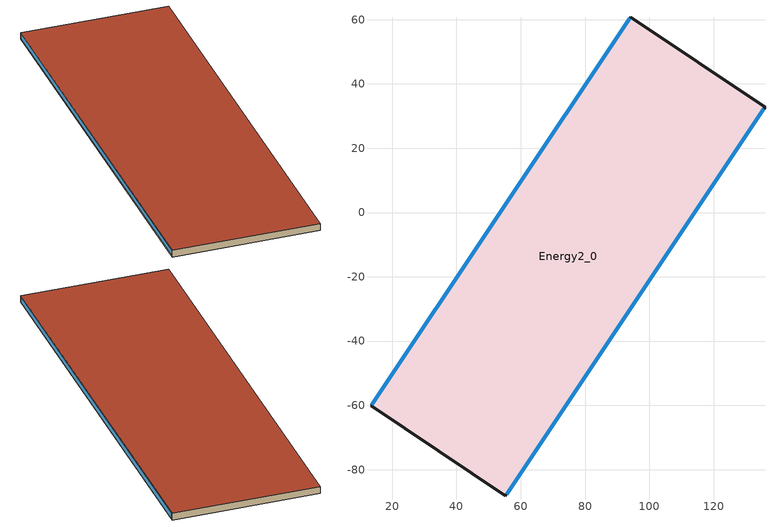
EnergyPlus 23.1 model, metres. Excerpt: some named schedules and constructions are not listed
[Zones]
Energy2_0
 floor outside (90.1-2019 Nonresidential CZ 0 Exterior Floor (Mass)): 94.16,60.76 136,32.83 55.24,-88.12 13.4,-60.18 z-14.42
 wall outside (90.1-2019 Nonresidential CZ 0 Exterior Wall (Mass)): 94.16,60.76 13.4,-60.18 55.24,-88.12 136,32.83 94.16,60.76 z-14.42:-11.9
 window (Solarban 72 (2) on Starphire - Solarban 72 (4) on Starphire - Starphire (Argon)): 93.92,60.4 13.64,-59.81 z-13.89:-12.27; 55.58,-87.61 135.66,32.32 z-14.08:-12.3
 roof outside (90.1-2019 Nonresidential CZ 0 Exterior Roof (Mass)): 94.16,60.76 13.4,-60.18 55.24,-88.12 136,32.83 z-11.9
[Schedule:Week:Daily]
College HTGSETP_SCH_6; College HTGSETP_SCH_7; College HTGSETP_SCH_8; College HTGSETP_SCH_9; College HTGSETP_SCH_10; College HTGSETP_SCH_11; College HTGSETP_SCH_12; College HTGSETP_SCH_13; College HTGSETP_SCH_14; College HTGSETP_SCH_15; College HTGSETP_SCH_16; College HTGSETP_SCH_17; College HTGSETP_SCH_18; College HTGSETP_SCH_19; College HTGSETP_SCH_20; College HTGSETP_SCH_21; College HTGSETP_SCH_22; College HTGSETP_SCH_23; College HTGSETP_SCH_24; College HTGSETP_SCH_25; College HTGSETP_SCH_26; College HTGSETP_SCH_27; College HTGSETP_SCH_28; College HTGSETP_SCH_29; College HTGSETP_SCH_30; College HTGSETP_SCH_31; College HTGSETP_SCH_32; College HTGSETP_SCH_33; College HTGSETP_SCH_34; College HTGSETP_SCH_35; College HTGSETP_SCH_36; College HTGSETP_SCH_37; College HTGSETP_SCH_38; College HTGSETP_SCH_39; College HTGSETP_SCH_40; College HTGSETP_SCH_41; College HTGSETP_SCH_42; College HTGSETP_SCH_43; College HTGSETP_SCH_44; College HTGSETP_SCH_45; College HTGSETP_SCH_46; College HTGSETP_SCH_47; College HTGSETP_SCH_48; College HTGSETP_SCH_49; College HTGSETP_SCH_50; College HTGSETP_SCH_51: 6eae5fcb-f210-4554-b78a-d644e64b50cd, 6eae5fcb-f210-4554-b78a-d644e64b50cd, 6eae5fcb-f210-4554-b78a-d644e64b50cd, 6eae5fcb-f210-4554-b78a-d644e64b50cd, 6eae5fcb-f210-4554-b78a-d644e64b50cd, 6eae5fcb-f210-4554-b78a-d644e64b50cd, 089cb1a9-872b-4d62-bde8-366e85460b60, 6eae5fcb-f210-4554-b78a-d644e64b50cd, 6eae5fcb-f210-4554-b78a-d644e64b50cd, 6eae5fcb-f210-4554-b78a-d644e64b50cd, 6eae5fcb-f210-4554-b78a-d644e64b50cd, 6eae5fcb-f210-4554-b78a-d644e64b50cd
College HTGSETP_SCH_52: 6eae5fcb-f210-4554-b78a-d644e64b50cd, 6eae5fcb-f210-4554-b78a-d644e64b50cd, 6eae5fcb-f210-4554-b78a-d644e64b50cd, 6eae5fcb-f210-4554-b78a-d644e64b50cd, 6eae5fcb-f210-4554-b78a-d644e64b50cd, 6eae5fcb-f210-4554-b78a-d644e64b50cd, 6eae5fcb-f210-4554-b78a-d644e64b50cd, 6eae5fcb-f210-4554-b78a-d644e64b50cd, 6eae5fcb-f210-4554-b78a-d644e64b50cd, 6eae5fcb-f210-4554-b78a-d644e64b50cd, 6eae5fcb-f210-4554-b78a-d644e64b50cd, 6eae5fcb-f210-4554-b78a-d644e64b50cd
College CLGSETP_SCH_0; College CLGSETP_SCH_1; College CLGSETP_SCH_2; College CLGSETP_SCH_3; College CLGSETP_SCH_4; College CLGSETP_SCH_5; College CLGSETP_SCH_6; College CLGSETP_SCH_7; College CLGSETP_SCH_8; College CLGSETP_SCH_9; College CLGSETP_SCH_10; College CLGSETP_SCH_11; College CLGSETP_SCH_12; College CLGSETP_SCH_13; College CLGSETP_SCH_14; College CLGSETP_SCH_15; College CLGSETP_SCH_16; College CLGSETP_SCH_17; College CLGSETP_SCH_18; College CLGSETP_SCH_19; College CLGSETP_SCH_20; College CLGSETP_SCH_21; College CLGSETP_SCH_22; College CLGSETP_SCH_23; College CLGSETP_SCH_24; College CLGSETP_SCH_25; College CLGSETP_SCH_26; College CLGSETP_SCH_27; College CLGSETP_SCH_28; College CLGSETP_SCH_29; College CLGSETP_SCH_30; College CLGSETP_SCH_31; College CLGSETP_SCH_32; College CLGSETP_SCH_33; College CLGSETP_SCH_34; College CLGSETP_SCH_35; College CLGSETP_SCH_36; College CLGSETP_SCH_37; College CLGSETP_SCH_38; College CLGSETP_SCH_39; College CLGSETP_SCH_40; College CLGSETP_SCH_41; College CLGSETP_SCH_42; College CLGSETP_SCH_43; College CLGSETP_SCH_44; College CLGSETP_SCH_45; College CLGSETP_SCH_46; College CLGSETP_SCH_47; College CLGSETP_SCH_48; College CLGSETP_SCH_49; College CLGSETP_SCH_50; College CLGSETP_SCH_51: 0abf24fc-20c7-45bb-90a8-b07ba7ab6a7e, 0abf24fc-20c7-45bb-90a8-b07ba7ab6a7e, 0abf24fc-20c7-45bb-90a8-b07ba7ab6a7e, 0abf24fc-20c7-45bb-90a8-b07ba7ab6a7e, 0abf24fc-20c7-45bb-90a8-b07ba7ab6a7e, 0abf24fc-20c7-45bb-90a8-b07ba7ab6a7e, 18258847-b270-4902-b840-7599321f034f, 0abf24fc-20c7-45bb-90a8-b07ba7ab6a7e, 0abf24fc-20c7-45bb-90a8-b07ba7ab6a7e, 0abf24fc-20c7-45bb-90a8-b07ba7ab6a7e, 0abf24fc-20c7-45bb-90a8-b07ba7ab6a7e, 0abf24fc-20c7-45bb-90a8-b07ba7ab6a7e
College CLGSETP_SCH_52: 0abf24fc-20c7-45bb-90a8-b07ba7ab6a7e, 0abf24fc-20c7-45bb-90a8-b07ba7ab6a7e, 0abf24fc-20c7-45bb-90a8-b07ba7ab6a7e, 0abf24fc-20c7-45bb-90a8-b07ba7ab6a7e, 0abf24fc-20c7-45bb-90a8-b07ba7ab6a7e, 0abf24fc-20c7-45bb-90a8-b07ba7ab6a7e, 0abf24fc-20c7-45bb-90a8-b07ba7ab6a7e, 0abf24fc-20c7-45bb-90a8-b07ba7ab6a7e, 0abf24fc-20c7-45bb-90a8-b07ba7ab6a7e, 0abf24fc-20c7-45bb-90a8-b07ba7ab6a7e, 0abf24fc-20c7-45bb-90a8-b07ba7ab6a7e, 0abf24fc-20c7-45bb-90a8-b07ba7ab6a7e
CoolAvail_Energy2_0_0: 21f12781-878c-47e9-a5a0-03ecfa6941f0, fe7e3dc9-87b3-4a28-9b5f-b19a36f037ea, a73f7112-84e2-42db-86e7-c656d65c491d, 56d89397-f1b6-4b60-b022-b20c0ff36c45, 0333a8ab-7f12-4991-ba72-e6ac38eb5f11, 563aa0a0-de1c-4dcd-9923-af4697bd2a51, b026acb7-a1b6-44fb-9d2b-3165b5b131c3, 21f12781-878c-47e9-a5a0-03ecfa6941f0, 21f12781-878c-47e9-a5a0-03ecfa6941f0, 21f12781-878c-47e9-a5a0-03ecfa6941f0, 21f12781-878c-47e9-a5a0-03ecfa6941f0, 21f12781-878c-47e9-a5a0-03ecfa6941f0
CoolAvail_Energy2_0_1: 33981518-7ef0-442e-ab2b-ffb34e2b673a, 929dfe85-0615-4eb0-946b-ccf02b806e2e, 89f60293-fed8-48f2-a410-7197974f586e, 945f5491-48ad-41d3-8c61-1bfe93c9a4be, bfdeaa0c-acbd-429b-9336-e543fa67744a, 924a2a8f-4cb6-4474-8844-1813272142ba, 1fd2d73d-96ab-404f-9f83-3b838016c5ef, 33981518-7ef0-442e-ab2b-ffb34e2b673a, 33981518-7ef0-442e-ab2b-ffb34e2b673a, 33981518-7ef0-442e-ab2b-ffb34e2b673a, 33981518-7ef0-442e-ab2b-ffb34e2b673a, 33981518-7ef0-442e-ab2b-ffb34e2b673a
CoolAvail_Energy2_0_2: 0eff48bd-d7ae-4497-a69b-ccaeb5255d42, 8adb5b41-13ca-4b4c-8925-bdbd0cfe70fa, bfdeaa0c-acbd-429b-9336-e543fa67744a, 80578248-8f2d-475b-ae8a-7fab8cad3d31, fe7e3dc9-87b3-4a28-9b5f-b19a36f037ea, 48956429-4053-4d67-8141-143e33d3aca5, f618b59c-ee9d-41ad-af7e-3aaced08bdd3, 0eff48bd-d7ae-4497-a69b-ccaeb5255d42, 0eff48bd-d7ae-4497-a69b-ccaeb5255d42, 0eff48bd-d7ae-4497-a69b-ccaeb5255d42, 0eff48bd-d7ae-4497-a69b-ccaeb5255d42, 0eff48bd-d7ae-4497-a69b-ccaeb5255d42
CoolAvail_Energy2_0_3: 48b03a05-ec6a-4910-99ed-f4f71fb3f633, f3bf0ef9-4f15-442e-8b4d-ad8c7eec6873, 24b0406e-8c7e-4a7e-aae1-926edce474ec, e4907555-4e54-4120-b1cd-4672fa906bf1, 5d1492c2-2402-4f14-b121-478ca3afdd3d, 21f12781-878c-47e9-a5a0-03ecfa6941f0, 8cde0b73-3c50-42f0-9d71-1ad014163f18, 48b03a05-ec6a-4910-99ed-f4f71fb3f633, 48b03a05-ec6a-4910-99ed-f4f71fb3f633, 48b03a05-ec6a-4910-99ed-f4f71fb3f633, 48b03a05-ec6a-4910-99ed-f4f71fb3f633, 48b03a05-ec6a-4910-99ed-f4f71fb3f633
CoolAvail_Energy2_0_4: 6866fbef-0c7b-4552-afa1-fb17d8117ed4, fbc1f4b1-94fd-4158-a6fc-4464aa89db36, 1b8cd8db-6828-4990-a967-d053e3eaf599, e888f13a-7708-402c-bcb5-ba7acb6079db, 2d2cce79-955b-4863-8bdb-a3a38817c5fe, 37f10f19-8397-472c-8997-6e170ab28a6f, fbc1f4b1-94fd-4158-a6fc-4464aa89db36, 6866fbef-0c7b-4552-afa1-fb17d8117ed4, 6866fbef-0c7b-4552-afa1-fb17d8117ed4, 6866fbef-0c7b-4552-afa1-fb17d8117ed4, 6866fbef-0c7b-4552-afa1-fb17d8117ed4, 6866fbef-0c7b-4552-afa1-fb17d8117ed4
CoolAvail_Energy2_0_5: bd344d2e-72e5-4330-bb72-d0483782c11b, 7c939d7d-cd16-492d-885f-dfab2e34adff, e164762b-5979-400a-a8ff-6dd701871c5f, 4fc9ed29-d7b6-44db-950a-15beb9ebb37b, 88e8619d-58fe-4249-99d8-fe70512d1af5, 22a27895-f3ba-4ec6-94f2-b4f0f2c895e8, c129f35f-2883-4a62-8be4-1dfcb928e478, bd344d2e-72e5-4330-bb72-d0483782c11b, bd344d2e-72e5-4330-bb72-d0483782c11b, bd344d2e-72e5-4330-bb72-d0483782c11b, bd344d2e-72e5-4330-bb72-d0483782c11b, bd344d2e-72e5-4330-bb72-d0483782c11b
CoolAvail_Energy2_0_6: cef555a9-8f2c-4cae-a8bb-3c9906090c56, fe5e9fc1-4e52-42fc-89f5-21a3e4e988cb, 48caa031-848f-4372-a5b1-15461784c8cb, 2fc52fb4-8229-4bd4-b20a-1791686991ef, af89ec07-b891-4201-9c88-12cb8b9d20bc, d1607279-2ac5-4c14-b95d-6053dd797aea, fb577d99-8cd6-4267-86de-9bd59162c578, cef555a9-8f2c-4cae-a8bb-3c9906090c56, cef555a9-8f2c-4cae-a8bb-3c9906090c56, cef555a9-8f2c-4cae-a8bb-3c9906090c56, cef555a9-8f2c-4cae-a8bb-3c9906090c56, cef555a9-8f2c-4cae-a8bb-3c9906090c56
CoolAvail_Energy2_0_7: b83d324d-5218-4d99-ac76-73b903d5b33d, e5d67b4b-f536-4cce-aa0f-aae9326d9816, f2348dd7-d9e1-4549-a9e7-f9f96cd8633b, 1292176d-a558-4a9b-bca7-40e962ce1e5a, 620ee52b-3ac3-4233-acb6-e3fef04a9745, fd1aff2d-39ed-4238-8141-71dbc006fd1f, cfc1c589-d08e-4b56-b9f7-22530813750a, b83d324d-5218-4d99-ac76-73b903d5b33d, b83d324d-5218-4d99-ac76-73b903d5b33d, b83d324d-5218-4d99-ac76-73b903d5b33d, b83d324d-5218-4d99-ac76-73b903d5b33d, b83d324d-5218-4d99-ac76-73b903d5b33d
CoolAvail_Energy2_0_8: 6b6fd196-1a8d-4ba5-81da-193bafcdf111, c769405a-e0ef-4ebd-b90b-7f401a151288, 68fe2891-ed24-4df1-856a-f7462a0e4480, 247e6a7f-472e-4a30-9508-a1b3528e340d, fd0f76b6-7959-4420-8d44-bc357bad99ac, fc4b0588-b6f4-4942-a87b-50d6d558951f, 9a0d2cdc-bf70-4482-80be-2c59644eb95f, 6b6fd196-1a8d-4ba5-81da-193bafcdf111, 6b6fd196-1a8d-4ba5-81da-193bafcdf111, 6b6fd196-1a8d-4ba5-81da-193bafcdf111, 6b6fd196-1a8d-4ba5-81da-193bafcdf111, 6b6fd196-1a8d-4ba5-81da-193bafcdf111
CoolAvail_Energy2_0_9: f644d704-e214-4f5f-8555-492920dbc766, deda971f-f25b-480a-b77f-caacd7064db8, 9a0d2cdc-bf70-4482-80be-2c59644eb95f, ef51f257-0d73-4bda-9942-14d475410d0f, 35478fa0-0fa8-4697-b19a-27e67c41df23, 03304ea6-c0d4-4455-88d7-0affab8cab73, a3b57e55-2349-4a9e-8df5-443d0ea0671e, f644d704-e214-4f5f-8555-492920dbc766, f644d704-e214-4f5f-8555-492920dbc766, f644d704-e214-4f5f-8555-492920dbc766, f644d704-e214-4f5f-8555-492920dbc766, f644d704-e214-4f5f-8555-492920dbc766
CoolAvail_Energy2_0_10: 6a074689-baf7-4c8d-b032-824a1ac253a4, 9a0d2cdc-bf70-4482-80be-2c59644eb95f, 040560f2-dba6-4fb4-b05e-927241e955ef, 3fa193b9-2cf2-48b1-a4d2-47a411e17864, 2a544d4b-e79d-4a35-b422-dbdd26882ee6, c0a26d80-857e-46c4-bbdc-f7681e6c6ce8, 40409bc4-246b-401c-9ce9-8dc75bb82309, 6a074689-baf7-4c8d-b032-824a1ac253a4, 6a074689-baf7-4c8d-b032-824a1ac253a4, 6a074689-baf7-4c8d-b032-824a1ac253a4, 6a074689-baf7-4c8d-b032-824a1ac253a4, 6a074689-baf7-4c8d-b032-824a1ac253a4
CoolAvail_Energy2_0_11: 9a0d2cdc-bf70-4482-80be-2c59644eb95f, 1c089fa8-2d92-4b00-bce6-2bc76849936f, faf0f2ff-b69b-4006-a516-179f375f6cc7, 42d3b23a-1589-4b94-9801-b29ca5226d1a, 5bd35ddf-6355-4d7c-a9fb-fb8ead553ff8, 777257d0-44d8-4b7c-adb6-d3d30bcce080, 07668817-0900-4bfe-8131-a75a8c3d6589, 9a0d2cdc-bf70-4482-80be-2c59644eb95f, 9a0d2cdc-bf70-4482-80be-2c59644eb95f, 9a0d2cdc-bf70-4482-80be-2c59644eb95f, 9a0d2cdc-bf70-4482-80be-2c59644eb95f, 9a0d2cdc-bf70-4482-80be-2c59644eb95f
CoolAvail_Energy2_0_12: f6216e74-f1ca-4e1f-b9b7-bd173bcdadd6, 418742b6-3cec-4ced-a040-64d9408f9e55, 4acfbe41-f8da-4b76-9d7f-c411186f68db, a782ae9c-3ad5-4af9-9014-95e26503d161, ef59ab62-535a-4d4c-b357-9d36f21db15a, 3cf0abc0-4943-42af-916e-6a524b43a15b, 2922c6b1-5d88-4ec3-b7a9-ce6d7ab5c7c7, f6216e74-f1ca-4e1f-b9b7-bd173bcdadd6, f6216e74-f1ca-4e1f-b9b7-bd173bcdadd6, f6216e74-f1ca-4e1f-b9b7-bd173bcdadd6, f6216e74-f1ca-4e1f-b9b7-bd173bcdadd6, f6216e74-f1ca-4e1f-b9b7-bd173bcdadd6
CoolAvail_Energy2_0_13: 03532697-e190-4429-a7f8-a2df7f09cb6a, a03a8b5c-6e2a-4273-9b30-3abd42bfa949, f6056679-43c8-4768-b202-6dfb0cac6d7f, d833264e-36c0-4f47-b711-d5e41d2810b3, 7118c10f-2dda-4c7f-8073-a51c16ee5319, 4bb4039b-8453-4cb9-bab4-de7d245dfd5e, 1240c217-1516-4f00-bcad-f19f8ecc6c1e, 03532697-e190-4429-a7f8-a2df7f09cb6a, 03532697-e190-4429-a7f8-a2df7f09cb6a, 03532697-e190-4429-a7f8-a2df7f09cb6a, 03532697-e190-4429-a7f8-a2df7f09cb6a, 03532697-e190-4429-a7f8-a2df7f09cb6a
CoolAvail_Energy2_0_14: 12842048-7561-47df-8462-a24a1f7244ba, 28b23c99-2f04-4d59-b248-dd27ad514d4e, 945353e4-c752-41d7-9c6f-6a00d0f09f51, d1e5684f-9446-4a66-b264-13cff8c93317, e4126a6d-ff5c-4901-987c-693825d30be9, 5bd4ad17-75fd-48ff-a9ee-d034166fd435, d24ce780-84c7-49de-b3da-97d18bb316db, 12842048-7561-47df-8462-a24a1f7244ba, 12842048-7561-47df-8462-a24a1f7244ba, 12842048-7561-47df-8462-a24a1f7244ba, 12842048-7561-47df-8462-a24a1f7244ba, 12842048-7561-47df-8462-a24a1f7244ba
CoolAvail_Energy2_0_15: 7ac68a5e-c14b-4acc-8eb3-04309d59ca17, ce43f42a-dbaf-4e2a-a31c-a22fca9d927e, deacdad1-8531-4542-9c15-d51afb5f3eca, 65c5a26b-93f6-43db-89b1-2edcf1d2a871, 796faa29-932d-488f-a453-ac09a0164886, f2e9ae9f-7d83-4116-bea7-bb3eee6ec1e0, 62a0da0d-1985-4205-95f8-13df2a002189, 7ac68a5e-c14b-4acc-8eb3-04309d59ca17, 7ac68a5e-c14b-4acc-8eb3-04309d59ca17, 7ac68a5e-c14b-4acc-8eb3-04309d59ca17, 7ac68a5e-c14b-4acc-8eb3-04309d59ca17, 7ac68a5e-c14b-4acc-8eb3-04309d59ca17
CoolAvail_Energy2_0_16: 20f53bbb-7614-41ce-999a-12817a115233, 649b1e9c-f08d-4d10-8f5b-7866fb2bea0c, 424100b7-c89f-406d-81ad-2ab6784921c9, 44c520e3-810c-43c7-8a33-bdb09d5faee0, ed1cf80a-3745-4285-aa41-b608ffe2bd7b, 9930118c-3f81-4edb-a75e-fff7f7933b8d, 3b67867d-2ab3-4232-ad3c-7b4f1908d3d6, 20f53bbb-7614-41ce-999a-12817a115233, 20f53bbb-7614-41ce-999a-12817a115233, 20f53bbb-7614-41ce-999a-12817a115233, 20f53bbb-7614-41ce-999a-12817a115233, 20f53bbb-7614-41ce-999a-12817a115233
CoolAvail_Energy2_0_17: 438c2cdb-21a0-489f-85b2-f96a1c56b93e, 3feb5bed-b10b-497e-8138-00ec26a55d2f, 532603ee-2c30-45cc-bc11-6f9c882f2bcd, 410bf758-8285-4925-bc38-2d53411c20f3, e2fdbc1d-0f24-43db-a23c-814be90db3bf, 48f67c4e-d2f1-4fe1-a4ac-b2ba4bfd4c18, fef71ab9-ae6a-4b58-af74-72e634e8805e, 438c2cdb-21a0-489f-85b2-f96a1c56b93e, 438c2cdb-21a0-489f-85b2-f96a1c56b93e, 438c2cdb-21a0-489f-85b2-f96a1c56b93e, 438c2cdb-21a0-489f-85b2-f96a1c56b93e, 438c2cdb-21a0-489f-85b2-f96a1c56b93e
CoolAvail_Energy2_0_18: a43f706e-254f-403f-9535-4faec589e65e, 00930dbc-dcf5-41f5-9291-e748d616e104, 5d106168-4c17-4b0a-95d3-9038262cca63, a43f706e-254f-403f-9535-4faec589e65e, f32f2b9e-0e08-431b-87b4-2e9a28df82ad, 57c0aa04-12a2-4e72-b5ef-28b91fd401ee, 59cc4791-1bc7-4307-bdf7-57cfaa0140f0, a43f706e-254f-403f-9535-4faec589e65e, a43f706e-254f-403f-9535-4faec589e65e, a43f706e-254f-403f-9535-4faec589e65e, a43f706e-254f-403f-9535-4faec589e65e, a43f706e-254f-403f-9535-4faec589e65e
CoolAvail_Energy2_0_19: 9f9f056e-74d9-4dcc-919b-d4668ad802b3, 999e3e02-5033-484e-86ba-e13dadab39f9, 54cae262-c8d8-4336-8697-2152426b52b3, 5238fdd8-3ef2-449d-95a3-aa4748d9a0bd, 8803fa26-1171-4d0d-8657-ba655f6f847a, 49580c26-de15-44e5-a76b-5f4c9b68fbea, 8f2727d6-a127-494e-b087-379aa7b2e1e6, 9f9f056e-74d9-4dcc-919b-d4668ad802b3, 9f9f056e-74d9-4dcc-919b-d4668ad802b3, 9f9f056e-74d9-4dcc-919b-d4668ad802b3, 9f9f056e-74d9-4dcc-919b-d4668ad802b3, 9f9f056e-74d9-4dcc-919b-d4668ad802b3
CoolAvail_Energy2_0_20: a8a513ee-0a73-4aca-b3e4-6e6f70aa478c, 5276a669-35ba-488b-8cf2-8095d70f4362, 9f9f056e-74d9-4dcc-919b-d4668ad802b3, ce42af6e-dbd6-494a-884a-4f3af4f6cd0a, c2aff41b-7ce0-47f1-bfaf-2db0df55f4c9, b1f3f25d-ae1a-4f19-9710-b1780aa0413d, 4b7e719e-d5c8-4e4d-878b-dc37f357c858, a8a513ee-0a73-4aca-b3e4-6e6f70aa478c, a8a513ee-0a73-4aca-b3e4-6e6f70aa478c, a8a513ee-0a73-4aca-b3e4-6e6f70aa478c, a8a513ee-0a73-4aca-b3e4-6e6f70aa478c, a8a513ee-0a73-4aca-b3e4-6e6f70aa478c
CoolAvail_Energy2_0_21: c2d91c93-a84b-47e1-a321-41aceb127ce1, 7c939d7d-cd16-492d-885f-dfab2e34adff, ffc6ec79-a613-40be-a7f5-bab39c521ea3, 9adfccb3-b05a-48f9-8553-4480c69a8b18, 982ed253-0d68-448f-aeec-34cbb00bcff1, 15d4832c-9961-4977-a36f-7fe9d4944f84, 80d16617-df38-4a8c-9d2c-637a9ab51fb5, c2d91c93-a84b-47e1-a321-41aceb127ce1, c2d91c93-a84b-47e1-a321-41aceb127ce1, c2d91c93-a84b-47e1-a321-41aceb127ce1, c2d91c93-a84b-47e1-a321-41aceb127ce1, c2d91c93-a84b-47e1-a321-41aceb127ce1
CoolAvail_Energy2_0_22: 153f5042-af64-4b1d-8fb2-66702a19862d, 7a8cbd05-bd49-46f8-b1f0-a0e9a25a6a03, 7be6ae7c-bba6-4fee-8d10-c16f7229239e, 856438d1-7c2d-48e5-9006-ab11c58a1826, d0773173-e2a8-42e5-b89c-f17aa8c5db9c, e3f47c24-41a8-43ee-94c4-bfbdfae2e284, ecc2a895-8356-4aa3-9a35-473a95006c5a, 153f5042-af64-4b1d-8fb2-66702a19862d, 153f5042-af64-4b1d-8fb2-66702a19862d, 153f5042-af64-4b1d-8fb2-66702a19862d, 153f5042-af64-4b1d-8fb2-66702a19862d, 153f5042-af64-4b1d-8fb2-66702a19862d
CoolAvail_Energy2_0_23: 6bb55be7-ff9b-4550-b499-fef2fd424695, 920dfd82-b05e-47d6-9812-ae16021ac0c5, d4a5fd76-da7e-47df-8bbb-4d065e770545, 83774218-9d70-4db2-b00f-ad1e85ccdc94, 4ba8e317-f2ca-4678-90e1-49e1503d8f58, 6b8edae2-19fc-446d-bf07-21f580909f1d, 4b03dabf-1b02-4d9a-9319-2b7199a96892, 6bb55be7-ff9b-4550-b499-fef2fd424695, 6bb55be7-ff9b-4550-b499-fef2fd424695, 6bb55be7-ff9b-4550-b499-fef2fd424695, 6bb55be7-ff9b-4550-b499-fef2fd424695, 6bb55be7-ff9b-4550-b499-fef2fd424695
CoolAvail_Energy2_0_24: a7373ee7-584c-41ea-9efa-69c6d90bce19, 4591d92b-2b39-4bbc-be05-62e69001a1c9, ca7682c1-b991-400a-8b68-f542aac56332, 2a2f456a-e649-4860-a97c-2119fe1ac14e, febf12f9-60a8-4ba2-8cbf-e0b71f0fa99c, c808a540-1c4a-4f13-9c8c-10dafa886938, be99b4e7-5c7b-4968-9a58-ef96ef956973, a7373ee7-584c-41ea-9efa-69c6d90bce19, a7373ee7-584c-41ea-9efa-69c6d90bce19, a7373ee7-584c-41ea-9efa-69c6d90bce19, a7373ee7-584c-41ea-9efa-69c6d90bce19, a7373ee7-584c-41ea-9efa-69c6d90bce19
CoolAvail_Energy2_0_25: 918d1776-9697-42a1-a28b-aed7590f0dff, c63c6fef-340f-45c7-bd48-918d851419e9, bdaabd5e-fcbb-4452-a55f-8b271a2b0bfa, 3260a22d-3216-4cdc-8203-295bd020b17b, 38e42424-556a-4f43-888b-9a57ee5733b6, ac0bd8ca-ca2f-41ff-928d-347ef1c25ce8, 00938dc9-b364-4f05-87a0-774a28820e65, 918d1776-9697-42a1-a28b-aed7590f0dff, 918d1776-9697-42a1-a28b-aed7590f0dff, 918d1776-9697-42a1-a28b-aed7590f0dff, 918d1776-9697-42a1-a28b-aed7590f0dff, 918d1776-9697-42a1-a28b-aed7590f0dff
CoolAvail_Energy2_0_26: c924d061-f578-48ed-b801-2768ea46e2e7, 5da33551-0565-42ad-97ad-ee6bebcc182f, ab00d849-0031-44ab-aa1a-43b8014dd4db, 5060b2a0-aa35-470e-86a5-dbc2daa0f179, 0ec32077-b92f-42e3-ad58-1bf1e59f40ed, 4c8fa884-5d77-4a47-8828-58ada80a0eab, 4d96bdee-01d1-435a-84c6-79907bbe9da3, c924d061-f578-48ed-b801-2768ea46e2e7, c924d061-f578-48ed-b801-2768ea46e2e7, c924d061-f578-48ed-b801-2768ea46e2e7, c924d061-f578-48ed-b801-2768ea46e2e7, c924d061-f578-48ed-b801-2768ea46e2e7
CoolAvail_Energy2_0_27: b5adf937-5e83-4d36-a584-b3be292c381c, 8f4d4ec7-35aa-4866-8fa7-4c249252f94e, cc406536-245d-4f3d-bdc5-45e2e4f0ca66, 4f451463-b403-4a22-82d1-dffcf3d1c3cb, b7029546-8295-4369-a383-5d4a538b3a77, 2a7b8180-e28e-4873-874d-e526ad1cf443, f6394ca8-5cbc-4b13-8d07-a5e612e57854, b5adf937-5e83-4d36-a584-b3be292c381c, b5adf937-5e83-4d36-a584-b3be292c381c, b5adf937-5e83-4d36-a584-b3be292c381c, b5adf937-5e83-4d36-a584-b3be292c381c, b5adf937-5e83-4d36-a584-b3be292c381c
CoolAvail_Energy2_0_28: aad56ca0-e95a-4582-a573-84f2f6cda067, 2d2093f3-8a12-4564-8ded-4dd745f08455, a933d964-3638-4509-9fc9-3c93c88d91bd, aa70f6b6-fe5b-4ed1-9fdc-0617cf60ecdd, 410bf758-8285-4925-bc38-2d53411c20f3, 93d50a0d-004d-4a33-86a5-f83753614977, c2d91c93-a84b-47e1-a321-41aceb127ce1, aad56ca0-e95a-4582-a573-84f2f6cda067, aad56ca0-e95a-4582-a573-84f2f6cda067, aad56ca0-e95a-4582-a573-84f2f6cda067, aad56ca0-e95a-4582-a573-84f2f6cda067, aad56ca0-e95a-4582-a573-84f2f6cda067
CoolAvail_Energy2_0_29: b53496ea-a828-4f6a-84ab-f8fcd1a668b2, 3a528908-b95f-4897-a5e6-8d7d5b4a0e38, bfa4c6d0-5296-47e3-a000-372e6a7fdf18, 33eeac32-5ab2-400a-97d9-f2dc01030e81, 410bf758-8285-4925-bc38-2d53411c20f3, 410bf758-8285-4925-bc38-2d53411c20f3, e3eff848-7b2f-4b04-b747-b0fa73cac410, b53496ea-a828-4f6a-84ab-f8fcd1a668b2, b53496ea-a828-4f6a-84ab-f8fcd1a668b2, b53496ea-a828-4f6a-84ab-f8fcd1a668b2, b53496ea-a828-4f6a-84ab-f8fcd1a668b2, b53496ea-a828-4f6a-84ab-f8fcd1a668b2
CoolAvail_Energy2_0_30: 749d680c-31d1-41e2-9857-0a994def4525, 9a0d2cdc-bf70-4482-80be-2c59644eb95f, 5f9da945-94dc-4b0f-813a-167a58e85c8a, ff4e7b98-4fd6-4118-8df1-ba8d36fb5719, b6728a73-1d3c-4998-9923-59be9a8c4666, cf094225-13b6-4f3b-b630-93e958ed23a9, 0f291281-f1f0-42e5-841b-331b8f4064e1, 749d680c-31d1-41e2-9857-0a994def4525, 749d680c-31d1-41e2-9857-0a994def4525, 749d680c-31d1-41e2-9857-0a994def4525, 749d680c-31d1-41e2-9857-0a994def4525, 749d680c-31d1-41e2-9857-0a994def4525
CoolAvail_Energy2_0_31: 8f60a6e2-123d-404f-86b7-d780c20c6b5e, ce42af6e-dbd6-494a-884a-4f3af4f6cd0a, bfa4c6d0-5296-47e3-a000-372e6a7fdf18, 5a7c8e8c-2c3f-43fa-bce4-5d76554bbccd, ba3c62bb-f1a8-49f0-9eb3-815500511f29, 1f4de5bf-ecc6-4437-b73b-9a0f42699bc8, af9fd7e2-f9d6-4dbc-aebd-4d7171fc55a2, 8f60a6e2-123d-404f-86b7-d780c20c6b5e, 8f60a6e2-123d-404f-86b7-d780c20c6b5e, 8f60a6e2-123d-404f-86b7-d780c20c6b5e, 8f60a6e2-123d-404f-86b7-d780c20c6b5e, 8f60a6e2-123d-404f-86b7-d780c20c6b5e
CoolAvail_Energy2_0_32: 6ab81fdd-ffd4-43bd-8768-c32e047dae7a, 6c8f023d-d93a-4f4a-ab1f-c1473956c9c5, 5f62b745-dd2f-4e78-8ab6-dfef7f90e14f, 4fe7bbc2-f2d0-4433-b7ca-2e198b095100, 2e43b8be-8fa1-4187-a91a-e2920aa88cd2, cd691f05-320f-46ce-8d9c-795d41ae52d3, 333b555f-154e-4760-9163-f3b28be8553d, 6ab81fdd-ffd4-43bd-8768-c32e047dae7a, 6ab81fdd-ffd4-43bd-8768-c32e047dae7a, 6ab81fdd-ffd4-43bd-8768-c32e047dae7a, 6ab81fdd-ffd4-43bd-8768-c32e047dae7a, 6ab81fdd-ffd4-43bd-8768-c32e047dae7a
CoolAvail_Energy2_0_33: 8a33082c-c4e5-403e-9fe3-ca11e1bcc519, aacc6569-1bf3-40f6-9991-b91e3e05c235, 426e5b36-564f-4a4a-a620-059e3ab82082, 1c677ac2-183a-4142-bfb3-74812030c1df, 5899c658-823a-46ef-b67e-26b019a60103, ffc6ec79-a613-40be-a7f5-bab39c521ea3, 32cb1621-f193-4c4f-b628-0cb64c924828, 8a33082c-c4e5-403e-9fe3-ca11e1bcc519, 8a33082c-c4e5-403e-9fe3-ca11e1bcc519, 8a33082c-c4e5-403e-9fe3-ca11e1bcc519, 8a33082c-c4e5-403e-9fe3-ca11e1bcc519, 8a33082c-c4e5-403e-9fe3-ca11e1bcc519
CoolAvail_Energy2_0_34: 05243e79-59db-4c98-a940-947988959551, 92aeb110-25c2-46d5-b957-b898ef3c92cf, 3978adb2-ad6a-4eb7-b07f-7b5e6c70fba0, 4e977217-4992-4e5a-84d8-1917dec48a96, 395f1d8a-fd63-44c2-ae1e-4bc656c48a7f, 842047f3-bf71-4b92-960c-5e3c00c4563a, b9501304-1ec9-4bde-8455-02f546fcf9b5, 05243e79-59db-4c98-a940-947988959551, 05243e79-59db-4c98-a940-947988959551, 05243e79-59db-4c98-a940-947988959551, 05243e79-59db-4c98-a940-947988959551, 05243e79-59db-4c98-a940-947988959551
CoolAvail_Energy2_0_35: e9a3837e-14ac-4265-86ce-f851af50ed3d, ffbfc115-5d34-438a-bd3e-a32e5e99bf9f, 33981518-7ef0-442e-ab2b-ffb34e2b673a, f911db0f-8a33-4152-8e5f-c20b2d576324, fb577d99-8cd6-4267-86de-9bd59162c578, 5e0fb933-2b69-4829-8c61-0262d5bb07c8, 9fb3f9e6-e810-42cf-a160-b804ebe58850, e9a3837e-14ac-4265-86ce-f851af50ed3d, e9a3837e-14ac-4265-86ce-f851af50ed3d, e9a3837e-14ac-4265-86ce-f851af50ed3d, e9a3837e-14ac-4265-86ce-f851af50ed3d, e9a3837e-14ac-4265-86ce-f851af50ed3d
CoolAvail_Energy2_0_36: 091a97c9-a270-4174-a39a-020883ab3735, a8a513ee-0a73-4aca-b3e4-6e6f70aa478c, e87628fa-00ba-4f03-95e1-58a2fbff0fef, c24120db-77e7-4f8d-b83d-db49fa405e60, 7f4c898c-34ea-4c9f-ac29-8e962d528b4f, 582b046b-97b9-49ac-809b-a6deb0187573, bdaabd5e-fcbb-4452-a55f-8b271a2b0bfa, 091a97c9-a270-4174-a39a-020883ab3735, 091a97c9-a270-4174-a39a-020883ab3735, 091a97c9-a270-4174-a39a-020883ab3735, 091a97c9-a270-4174-a39a-020883ab3735, 091a97c9-a270-4174-a39a-020883ab3735
CoolAvail_Energy2_0_37: 410bf758-8285-4925-bc38-2d53411c20f3, 54d311ec-8995-440e-b670-3da624c985d6, c56ec8f0-1e95-4e02-8ee7-87da28a2a9e1, 52f76a6c-8000-4d37-b7f2-822ac5575578, 443acdfe-1cdc-4463-92f9-05e2188d32c5, fe7e3dc9-87b3-4a28-9b5f-b19a36f037ea, 93de3786-29cd-4026-a189-0dbb2986c590, 410bf758-8285-4925-bc38-2d53411c20f3, 410bf758-8285-4925-bc38-2d53411c20f3, 410bf758-8285-4925-bc38-2d53411c20f3, 410bf758-8285-4925-bc38-2d53411c20f3, 410bf758-8285-4925-bc38-2d53411c20f3
CoolAvail_Energy2_0_38: 80de718b-6821-4ce5-9a7f-d277eda8a5af, e9ec8c57-e0df-4ba4-aa70-566ff54f1afe, 091a97c9-a270-4174-a39a-020883ab3735, c8d49239-f25d-483f-a397-dc8850150f30, 5284a7bd-9373-48e7-aaef-c275cb48adcc, 596ffb61-f47c-4830-99b4-f6ced454e087, f32a18c4-c643-4981-801d-20272b9dd548, 80de718b-6821-4ce5-9a7f-d277eda8a5af, 80de718b-6821-4ce5-9a7f-d277eda8a5af, 80de718b-6821-4ce5-9a7f-d277eda8a5af, 80de718b-6821-4ce5-9a7f-d277eda8a5af, 80de718b-6821-4ce5-9a7f-d277eda8a5af
CoolAvail_Energy2_0_39: c8ab3622-ff64-4623-8633-ec256cb291c0, 4e60db5a-a446-461b-a19e-015ed8e4b893, 27acff52-8f30-4b60-a8ae-d539428a0d62, ce2693c0-6019-43c4-a694-f9b06d62cb73, ffbfc403-bd4a-4eaf-b04a-16835531113d, 8c163244-ed11-4796-bc2b-2ebe58886815, 410bf758-8285-4925-bc38-2d53411c20f3, c8ab3622-ff64-4623-8633-ec256cb291c0, c8ab3622-ff64-4623-8633-ec256cb291c0, c8ab3622-ff64-4623-8633-ec256cb291c0, c8ab3622-ff64-4623-8633-ec256cb291c0, c8ab3622-ff64-4623-8633-ec256cb291c0
CoolAvail_Energy2_0_40: 33eeac32-5ab2-400a-97d9-f2dc01030e81, 5abb01b8-5aa8-4fc2-9884-649d29e6d5df, 69b5f324-ab59-478a-9bc7-90a1c00477ca, a621ffad-768b-4582-90a8-e5beb1ff8358, 62d63e1b-5dfa-408b-be45-65b6a33693c5, 3cf82d2f-aa01-4775-834e-be3cdd36219d, 184252f0-8e18-4fed-a1b1-974ea3bbc519, 33eeac32-5ab2-400a-97d9-f2dc01030e81, 33eeac32-5ab2-400a-97d9-f2dc01030e81, 33eeac32-5ab2-400a-97d9-f2dc01030e81, 33eeac32-5ab2-400a-97d9-f2dc01030e81, 33eeac32-5ab2-400a-97d9-f2dc01030e81
CoolAvail_Energy2_0_41: ad52405f-8745-4c22-bed0-b54a04377d67, 6e9778af-529e-497c-9e93-08d78a9b3128, b415b465-0ae6-4a1c-a4a0-f76fd63c024a, bfe0f912-a517-4c4b-8039-1f99234092c3, a662f5c3-8077-4af0-97d5-5b16003607b1, b6361f99-9e53-4507-b294-975579cae722, d95729a1-1bf6-4f45-9164-31ca2f50b950, ad52405f-8745-4c22-bed0-b54a04377d67, ad52405f-8745-4c22-bed0-b54a04377d67, ad52405f-8745-4c22-bed0-b54a04377d67, ad52405f-8745-4c22-bed0-b54a04377d67, ad52405f-8745-4c22-bed0-b54a04377d67
CoolAvail_Energy2_0_42: 55318e86-6b0e-4f04-b0cf-1b7aca33ef61, 79bb7d4a-15c3-497a-a965-54d6a502e21b, c24f1918-f7d4-4439-9c21-ee16994860b2, 321ddcb1-69f5-4d0c-95a3-8d6c9129a4b1, 51384316-1fec-4d40-bab7-a1fa27e7fef8, cf3dee9b-3963-4ce4-8556-3bbf6399b195, b7a26909-cf0c-492b-97d2-34ff45b97575, 55318e86-6b0e-4f04-b0cf-1b7aca33ef61, 55318e86-6b0e-4f04-b0cf-1b7aca33ef61, 55318e86-6b0e-4f04-b0cf-1b7aca33ef61, 55318e86-6b0e-4f04-b0cf-1b7aca33ef61, 55318e86-6b0e-4f04-b0cf-1b7aca33ef61
CoolAvail_Energy2_0_43: 2b6b8bec-7ae1-493a-bde2-9c5d8b1c3fb1, 3b6e3340-06c1-42ae-ae62-b4bcb3a8b641, cbd70842-ae38-4b38-a858-81783d1bf049, 330f60b4-7180-4943-8db0-79f64d7e91f0, 2220c858-d5cd-4950-9069-c7f0ec4a9dd4, 0e8d0a28-da6e-4b11-aa12-7b4d201cf3d1, ca2309d3-88a9-4921-a532-35f052a3c29f, 2b6b8bec-7ae1-493a-bde2-9c5d8b1c3fb1, 2b6b8bec-7ae1-493a-bde2-9c5d8b1c3fb1, 2b6b8bec-7ae1-493a-bde2-9c5d8b1c3fb1, 2b6b8bec-7ae1-493a-bde2-9c5d8b1c3fb1, 2b6b8bec-7ae1-493a-bde2-9c5d8b1c3fb1
CoolAvail_Energy2_0_44: 1886a5a5-e79a-488e-9b76-b974720a4c02, e005d02e-f878-42fa-a32f-6bc163009ba0, 55057dec-947f-4a89-bc6a-6bcc169d9d7f, 9ae481e0-0af0-4818-9500-13d85d08b5b8, 0f30c66e-38a8-445c-bc9f-9f1155c90ec3, 34df647e-6a52-418b-8a1c-c3ffac7d2b52, 929a19d1-9533-4fe3-80af-027c4bb546cd, 1886a5a5-e79a-488e-9b76-b974720a4c02, 1886a5a5-e79a-488e-9b76-b974720a4c02, 1886a5a5-e79a-488e-9b76-b974720a4c02, 1886a5a5-e79a-488e-9b76-b974720a4c02, 1886a5a5-e79a-488e-9b76-b974720a4c02
CoolAvail_Energy2_0_45: 6f5dea7c-519f-4f85-8320-742eda9d80c0, 9a0d2cdc-bf70-4482-80be-2c59644eb95f, 3e0a9fc6-9563-4a16-ad13-7a731a462700, 92dbbb58-06ff-4f12-85c4-87c7fa2e4f08, 27acff52-8f30-4b60-a8ae-d539428a0d62, 9d73fe43-938a-4cd7-bad7-8ba40f120d70, 6f5dea7c-519f-4f85-8320-742eda9d80c0, 6f5dea7c-519f-4f85-8320-742eda9d80c0, 6f5dea7c-519f-4f85-8320-742eda9d80c0, 6f5dea7c-519f-4f85-8320-742eda9d80c0, 6f5dea7c-519f-4f85-8320-742eda9d80c0, 6f5dea7c-519f-4f85-8320-742eda9d80c0
CoolAvail_Energy2_0_46: 2b1dcbb8-4145-4b30-a4a8-92a0f4c9c285, 79bb7d4a-15c3-497a-a965-54d6a502e21b, 43fcd11d-3825-4f7d-a514-c5c47bedf82b, 00d6992d-f6c9-4fdd-8234-cf362794dbab, aef2e760-dc52-4e90-aeef-02ecac4eb1ad, a828cd19-f1b6-4602-a11c-002d86a8a19f, 5b1d0f29-e044-4879-8008-c6f40e3c9b33, 2b1dcbb8-4145-4b30-a4a8-92a0f4c9c285, 2b1dcbb8-4145-4b30-a4a8-92a0f4c9c285, 2b1dcbb8-4145-4b30-a4a8-92a0f4c9c285, 2b1dcbb8-4145-4b30-a4a8-92a0f4c9c285, 2b1dcbb8-4145-4b30-a4a8-92a0f4c9c285
CoolAvail_Energy2_0_47: e0689521-441e-454e-b589-9aee9b1a93d5, a569436f-6302-49b9-8039-e3ea9349b8fe, a7425021-b2f7-4d97-a2bf-261dd3593eed, 1f57222f-cfda-4429-8434-d5076f03f3bf, 55ab0f1c-e795-45b9-9df0-26fa39634f24, dd1ae293-14f0-4f67-b3d5-d486f2d4fc56, 85c8c4b8-eeeb-4a66-b251-062fb05bdd30, e0689521-441e-454e-b589-9aee9b1a93d5, e0689521-441e-454e-b589-9aee9b1a93d5, e0689521-441e-454e-b589-9aee9b1a93d5, e0689521-441e-454e-b589-9aee9b1a93d5, e0689521-441e-454e-b589-9aee9b1a93d5
CoolAvail_Energy2_0_48: 5834f551-6133-4d7e-a51c-d92a35a2360f, c8ea91b1-9627-48dc-8d56-eecccf009f19, 98f97f60-0ce0-40ed-9701-8808d750ed46, c2bc2bc2-5fff-4498-b757-534baa2ab68d, 590ff571-2f40-44db-8359-a735d0241683, a0fde677-fe16-4800-8b1a-e2dfc42db56d, f04e8bb6-77fd-45e9-bf79-8b5607baa3eb, 5834f551-6133-4d7e-a51c-d92a35a2360f, 5834f551-6133-4d7e-a51c-d92a35a2360f, 5834f551-6133-4d7e-a51c-d92a35a2360f, 5834f551-6133-4d7e-a51c-d92a35a2360f, 5834f551-6133-4d7e-a51c-d92a35a2360f
CoolAvail_Energy2_0_49: 96f5291d-0893-4e87-b8bc-44ee098b1897, 13d03fc9-7984-4fde-b604-b2e29c4a6a7e, 0c8624b7-9b75-46c7-a146-83fd803e059d, de1efe9a-e569-448e-a751-efcc2a344bb6, 41c25ed0-3557-49cc-886b-6e53b52fcc20, 8772a8d6-8785-4186-ba97-3042e710c1a7, 07c142d3-1e06-417f-947e-0bd5654e670f, 96f5291d-0893-4e87-b8bc-44ee098b1897, 96f5291d-0893-4e87-b8bc-44ee098b1897, 96f5291d-0893-4e87-b8bc-44ee098b1897, 96f5291d-0893-4e87-b8bc-44ee098b1897, 96f5291d-0893-4e87-b8bc-44ee098b1897
CoolAvail_Energy2_0_50: a60f1a7d-69ff-414b-b2fc-8f18981e4477, 69b5f324-ab59-478a-9bc7-90a1c00477ca, b6fa41f8-5d45-43f1-8ff2-92870aeda3a0, e3781676-afb7-4e7b-b156-d299b2091aa8, 207486f3-cfd0-4f7d-b6db-fcd72de4dbe0, 04dd5d62-9a7a-4946-a26e-e9dec923aa65, 2fd5d835-38e5-42f0-b26a-ca5149ca82fb, a60f1a7d-69ff-414b-b2fc-8f18981e4477, a60f1a7d-69ff-414b-b2fc-8f18981e4477, a60f1a7d-69ff-414b-b2fc-8f18981e4477, a60f1a7d-69ff-414b-b2fc-8f18981e4477, a60f1a7d-69ff-414b-b2fc-8f18981e4477
CoolAvail_Energy2_0_51: 4d68597c-5a42-4788-bf7c-1dfcc072f102, 288cdabf-4ca8-4f44-9ab9-851a5464b0c8, 50d42678-39c2-4712-ba81-0d7bc672d858, bf502d5e-2696-4707-b70a-f3a8fec4b436, eb50f856-0c14-41a7-9b5b-0e5b750be9e0, a0c52367-a2a4-4fb9-b2cc-a0e222c037e5, 1f4de5bf-ecc6-4437-b73b-9a0f42699bc8, 4d68597c-5a42-4788-bf7c-1dfcc072f102, 4d68597c-5a42-4788-bf7c-1dfcc072f102, 4d68597c-5a42-4788-bf7c-1dfcc072f102, 4d68597c-5a42-4788-bf7c-1dfcc072f102, 4d68597c-5a42-4788-bf7c-1dfcc072f102
CoolAvail_Energy2_0_52: 085b2dbc-cdd6-4c03-a24c-153cef4e74c3, 085b2dbc-cdd6-4c03-a24c-153cef4e74c3, 085b2dbc-cdd6-4c03-a24c-153cef4e74c3, 085b2dbc-cdd6-4c03-a24c-153cef4e74c3, 085b2dbc-cdd6-4c03-a24c-153cef4e74c3, 085b2dbc-cdd6-4c03-a24c-153cef4e74c3, 085b2dbc-cdd6-4c03-a24c-153cef4e74c3, 085b2dbc-cdd6-4c03-a24c-153cef4e74c3, 085b2dbc-cdd6-4c03-a24c-153cef4e74c3, 085b2dbc-cdd6-4c03-a24c-153cef4e74c3, 085b2dbc-cdd6-4c03-a24c-153cef4e74c3, 085b2dbc-cdd6-4c03-a24c-153cef4e74c3
NatVentAvail_Energy2_0_0: 8779c3d7-da4d-406a-b290-0e0203027be9, 153b88ef-1738-4436-9bb2-73794ae6ed5b, c7749976-1ec7-435c-bc91-f9f41a6a3b3c, 54337fb6-265c-44c7-941e-7e2d40d776d1, f7484c05-2f62-4e20-9e34-c40c9c596e7c, c29f8f30-8bea-4c55-b193-30196b8639bc, 63024fc9-7f66-471c-be84-26390c18cea9, 8779c3d7-da4d-406a-b290-0e0203027be9, 8779c3d7-da4d-406a-b290-0e0203027be9, 8779c3d7-da4d-406a-b290-0e0203027be9, 8779c3d7-da4d-406a-b290-0e0203027be9, 8779c3d7-da4d-406a-b290-0e0203027be9
NatVentAvail_Energy2_0_1: b2dd9f1a-d1d9-4c76-81ab-31624612eabc, 460d42f5-2f8a-48e4-a639-85b3267eb5ed, c397e55f-d6b6-4d83-bfa7-1c4d82504837, b5d5cd1f-9a8e-4173-b9c3-f796f0c92830, fbaa0642-29b3-43ae-bc7a-91708574c4b7, a22decac-76ae-45c2-b4fb-2d4bac7bec8a, 8b4ac543-5359-4de5-b0b3-ae0847b01dec, b2dd9f1a-d1d9-4c76-81ab-31624612eabc, b2dd9f1a-d1d9-4c76-81ab-31624612eabc, b2dd9f1a-d1d9-4c76-81ab-31624612eabc, b2dd9f1a-d1d9-4c76-81ab-31624612eabc, b2dd9f1a-d1d9-4c76-81ab-31624612eabc
NatVentAvail_Energy2_0_2: d642f3ef-29ea-48d5-8900-3158852335ca, 5bca9f57-7346-487a-a38d-093838c66e35, fbaa0642-29b3-43ae-bc7a-91708574c4b7, 4c76c57c-e33b-4a6f-9921-460fc778d426, 153b88ef-1738-4436-9bb2-73794ae6ed5b, 4dbbd9e7-a20d-4746-8df4-cb1c68ea32d9, ce7b9f1e-0616-432b-81bb-3047ea19033c, d642f3ef-29ea-48d5-8900-3158852335ca, d642f3ef-29ea-48d5-8900-3158852335ca, d642f3ef-29ea-48d5-8900-3158852335ca, d642f3ef-29ea-48d5-8900-3158852335ca, d642f3ef-29ea-48d5-8900-3158852335ca
NatVentAvail_Energy2_0_3: ddacda01-71b6-4149-9d3a-8673893cf3c0, ecc2a895-8356-4aa3-9a35-473a95006c5a, bf6c4d9d-45cd-44f6-9d07-f4b747daeab9, 01399aa3-0cd4-460b-bca2-b9a1fa645203, 157e6a02-410f-4a01-be98-8a6db6855180, 8779c3d7-da4d-406a-b290-0e0203027be9, 06931781-c93d-472e-ab20-d6f365b33b73, ddacda01-71b6-4149-9d3a-8673893cf3c0, ddacda01-71b6-4149-9d3a-8673893cf3c0, ddacda01-71b6-4149-9d3a-8673893cf3c0, ddacda01-71b6-4149-9d3a-8673893cf3c0, ddacda01-71b6-4149-9d3a-8673893cf3c0
NatVentAvail_Energy2_0_4: a3fcfa86-59ee-435f-837d-142285d19e50, 02bdd29f-baac-46fb-96d4-649a306d9d27, 7d9b0e8f-08d4-4192-8f7d-f43a4a8c3957, 25892c67-f73a-42f5-a25a-f1f5ff75c44e, 19bce606-3fd6-4eaa-b1da-489675b112e8, 21ff2960-13a4-4537-8657-8261db923f95, 02bdd29f-baac-46fb-96d4-649a306d9d27, a3fcfa86-59ee-435f-837d-142285d19e50, a3fcfa86-59ee-435f-837d-142285d19e50, a3fcfa86-59ee-435f-837d-142285d19e50, a3fcfa86-59ee-435f-837d-142285d19e50, a3fcfa86-59ee-435f-837d-142285d19e50
NatVentAvail_Energy2_0_5: 6c397339-29a3-4361-ac45-2acea488a458, 02741dd9-fdef-471d-8457-c83c0d9b71e0, b9cd5023-0b09-4fb5-99d9-9a0328c6c127, 2e86f54e-15f3-4376-9f5f-b1b94b005740, b5ad4b5d-b52d-4ab9-91e1-cf2d64685e35, 5f1ce723-e625-49dd-93d6-52c5392fedd9, 6453a2b5-563d-4c31-b8fe-f8400700c635, 6c397339-29a3-4361-ac45-2acea488a458, 6c397339-29a3-4361-ac45-2acea488a458, 6c397339-29a3-4361-ac45-2acea488a458, 6c397339-29a3-4361-ac45-2acea488a458, 6c397339-29a3-4361-ac45-2acea488a458
NatVentAvail_Energy2_0_6: df480c7e-857c-4f75-8ada-bcf258ddbdcb, 3978adb2-ad6a-4eb7-b07f-7b5e6c70fba0, fd1a96e1-b6d7-4397-8efa-2eaddddd2811, b43d9d65-1b0c-4288-91cb-0594d557ff4f, 7510dd3a-3b23-4b52-9bd5-481d3ea61848, b71765dc-0bb8-4b4a-81a8-1aa0ce9ea646, 7dc65621-858d-41d6-b53f-3b1dd5978e9c, df480c7e-857c-4f75-8ada-bcf258ddbdcb, df480c7e-857c-4f75-8ada-bcf258ddbdcb, df480c7e-857c-4f75-8ada-bcf258ddbdcb, df480c7e-857c-4f75-8ada-bcf258ddbdcb, df480c7e-857c-4f75-8ada-bcf258ddbdcb
NatVentAvail_Energy2_0_7: ef7a142d-e0d7-4c41-b47d-41297b1f8ac2, 39366828-8104-4117-a8a5-e3965076ddaf, 478cc522-abae-4b19-bf8a-b040ac20734c, c6ea33f0-4bce-4985-a80e-aaacfda27981, 1ea5d6b0-87f8-40cc-b547-fa57b4a99f9d, 2d74634c-ff4b-4c90-9622-88184144133e, 53be0571-a8a8-4692-b739-3f28a4e3964f, ef7a142d-e0d7-4c41-b47d-41297b1f8ac2, ef7a142d-e0d7-4c41-b47d-41297b1f8ac2, ef7a142d-e0d7-4c41-b47d-41297b1f8ac2, ef7a142d-e0d7-4c41-b47d-41297b1f8ac2, ef7a142d-e0d7-4c41-b47d-41297b1f8ac2
NatVentAvail_Energy2_0_8: 1ac0901d-62ef-4014-a7fd-ce6711f00421, 76d0b925-d172-418f-9024-52575b30f264, 27ba36ef-358e-4d81-bb6a-372b99426054, 6f49e6e2-3a5f-4d76-b846-2a3deef8dd6c, bd35787b-4c4d-4e34-8bac-5ff0c665ba57, 3f5038d4-107d-454e-b621-365717f7f21c, 1d95cf27-4470-4eb9-89ab-e6e42c3fac72, 1ac0901d-62ef-4014-a7fd-ce6711f00421, 1ac0901d-62ef-4014-a7fd-ce6711f00421, 1ac0901d-62ef-4014-a7fd-ce6711f00421, 1ac0901d-62ef-4014-a7fd-ce6711f00421, 1ac0901d-62ef-4014-a7fd-ce6711f00421
NatVentAvail_Energy2_0_9: 63a21dd9-63d4-4e3c-9906-626b70b96fda, cfd829a1-ef67-4a82-892f-36bafe837e18, 1d95cf27-4470-4eb9-89ab-e6e42c3fac72, 5a794fe7-501a-41bb-9ace-8a68364cc6e8, 4b398dd7-8644-4bf3-9313-e506d9b2d0e8, 6b178eee-9dbd-44d0-96be-d02081ed042f, b829a7c7-1ef3-428a-a795-8a08bca0b755, 63a21dd9-63d4-4e3c-9906-626b70b96fda, 63a21dd9-63d4-4e3c-9906-626b70b96fda, 63a21dd9-63d4-4e3c-9906-626b70b96fda, 63a21dd9-63d4-4e3c-9906-626b70b96fda, 63a21dd9-63d4-4e3c-9906-626b70b96fda
NatVentAvail_Energy2_0_10: 9a3f7371-0851-4577-b61c-daa7da40ef9d, 1d95cf27-4470-4eb9-89ab-e6e42c3fac72, 9a3caf6c-1467-4ad1-8488-9877153ea6e1, 46c79c1e-cad2-419a-8b47-704f73b8e809, d6c5a38a-de2a-4e29-bac0-183fd4c12d7e, 57fa216b-42c6-4ee0-a9d9-d037cd327424, b58ea797-4853-41d5-9577-925720629752, 9a3f7371-0851-4577-b61c-daa7da40ef9d, 9a3f7371-0851-4577-b61c-daa7da40ef9d, 9a3f7371-0851-4577-b61c-daa7da40ef9d, 9a3f7371-0851-4577-b61c-daa7da40ef9d, 9a3f7371-0851-4577-b61c-daa7da40ef9d
NatVentAvail_Energy2_0_11: 1d95cf27-4470-4eb9-89ab-e6e42c3fac72, 46d8aa59-da03-4b83-ae54-e453387987e3, c8de0dba-e2d8-4946-bdb5-3fb364c68dc0, bc13b9e1-ab6e-4cc4-88b2-01fb461308b3, 718ce304-6a06-4a07-919e-6b3071d69fc9, 7a40665a-c6af-447a-920e-c2b90f137515, 6d413e44-c26a-4f5b-8a36-43d436585dc5, 1d95cf27-4470-4eb9-89ab-e6e42c3fac72, 1d95cf27-4470-4eb9-89ab-e6e42c3fac72, 1d95cf27-4470-4eb9-89ab-e6e42c3fac72, 1d95cf27-4470-4eb9-89ab-e6e42c3fac72, 1d95cf27-4470-4eb9-89ab-e6e42c3fac72
NatVentAvail_Energy2_0_12: b8eac321-74c9-4c5c-96fe-b2bc76b63972, 4bc9370e-a3d8-41f7-8045-a08b119a2097, 9d027d6f-e13c-4f88-add6-ec5658c41dea, 7965dbb3-9e8b-4740-9bee-698dbee092fe, 3f06285d-0a1a-450f-b3cd-bc65f196424f, d570161c-195f-41bd-8a97-6b64420c4f28, 06256f14-344b-4327-bc55-9745028421bf, b8eac321-74c9-4c5c-96fe-b2bc76b63972, b8eac321-74c9-4c5c-96fe-b2bc76b63972, b8eac321-74c9-4c5c-96fe-b2bc76b63972, b8eac321-74c9-4c5c-96fe-b2bc76b63972, b8eac321-74c9-4c5c-96fe-b2bc76b63972
NatVentAvail_Energy2_0_13: 0d08f4e5-b3c8-4ed8-a966-a5a1b18d2e63, ddb57c2f-a355-4f91-8a52-d83b4cbe223f, edf37bd8-708d-402c-a37c-ca6f17f099c9, 16cba570-0a62-4b0b-8397-c2c3b09b7489, 8f33599b-248e-4633-b242-422d8491bfdd, 39fb66a5-17e2-4e02-babb-7c3697257662, ae0600b1-e440-485d-bd6b-21d004004586, 0d08f4e5-b3c8-4ed8-a966-a5a1b18d2e63, 0d08f4e5-b3c8-4ed8-a966-a5a1b18d2e63, 0d08f4e5-b3c8-4ed8-a966-a5a1b18d2e63, 0d08f4e5-b3c8-4ed8-a966-a5a1b18d2e63, 0d08f4e5-b3c8-4ed8-a966-a5a1b18d2e63
NatVentAvail_Energy2_0_14: 485c6ae8-fba2-486c-93ab-f648297a9591, d85d7575-299c-431a-8f74-a5879414d153, aab68f42-6a8f-4c2b-a358-af5ffdff819a, 8c1863ad-5b54-4bf9-8ee9-355767b33933, b9081ab2-8458-4c64-86f4-192c8c1dbc5c, f10f206b-a2d5-48d9-8e10-220b049a4dcf, 9e69d299-4276-43fa-b44f-aaff0de0276d, 485c6ae8-fba2-486c-93ab-f648297a9591, 485c6ae8-fba2-486c-93ab-f648297a9591, 485c6ae8-fba2-486c-93ab-f648297a9591, 485c6ae8-fba2-486c-93ab-f648297a9591, 485c6ae8-fba2-486c-93ab-f648297a9591
